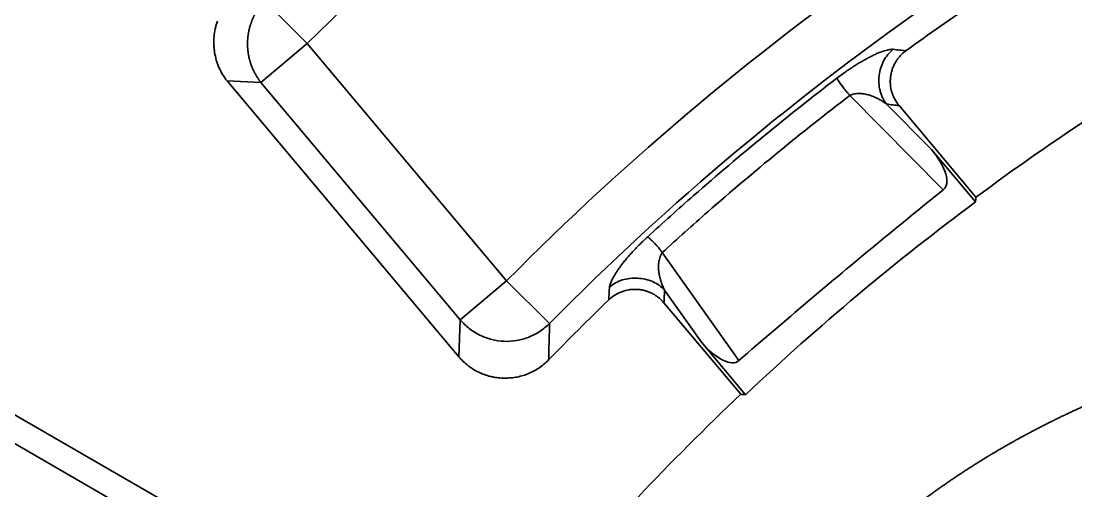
# Model space of a CAD drawing. Header units: millimetres. Extents: x -742 to 742, y -525 to 525.
# Drawn here: x -403.8 to -348.9, y 239.6 to 264.2 of the extents above; entities that cross this region are included whole.
import ezdxf

# ---------------------------------------------------------------- set-up
doc = ezdxf.new("R2010")
doc.units = ezdxf.units.MM
doc.layers.add('粗实线层', color=7, linetype='Continuous', lineweight=35)

msp = doc.modelspace()

# ---------------------------------------------------------------- linework, layer by layer
at = {"layer": '粗实线层'}
for p, q in [((-391.142, 265.217), (-388.921, 262.981)), ((-391.335, 260.956), (-388.921, 262.981)), ((-388.921, 262.981), (-378.53, 250.597)), ((-381.018, 246.642), (-393.093, 261.032)), ((-391.335, 260.956), (-393.093, 261.032)), ((-391.335, 260.956), (-380.944, 248.572)), ((-355.767, 255.357), (-360.634, 260.281)), ((-358.724, 259.824), (-356.379, 257.454)), ((-358.071, 259.744), (-354.063, 254.968)), ((-354.085, 254.719), (-356.379, 257.454)), ((-370.413, 252.074), (-366.421, 246.442)), ((-378.53, 250.597), (-380.944, 248.572)), ((-378.53, 250.597), (-376.288, 248.382)), ((-368.378, 247.41), (-370.294, 250.114)), ((-366.322, 244.685), (-370.328, 249.459)), ((-381.018, 246.642), (-380.944, 248.572)), ((-368.378, 247.41), (-366.073, 244.663)), ((-406.557, 244.984), (-390.289, 235.591)), ((-392.176, 235.183), (-406.177, 243.266))]:
    msp.add_line(p, q, dxfattribs=at)
for radius, start, end in [(161.784, 125.19562, 134.80546), (145.681, 124.66309, 135.33811), (142.53, 124.66309, 135.33811), (141.233, 124.09782, 125.89541), (141.233, 134.10585, 135.90341)]:
    msp.add_arc((-274.912, 148.195), radius, start, end, dxfattribs=at)
for centre, major_axis, ratio, start_param, end_param in [((-357.398, 257.087), (1.674, -1.693), 0.420094, 6.226182, 7.661508), ((-367.84, 248.349), (-1.376, 1.942), 0.42015, 1.76327, 3.197652)]:
    msp.add_ellipse(centre, major_axis=major_axis, ratio=ratio, start_param=start_param, end_param=end_param, dxfattribs=at)
for points, knots in [([(-354.063, 254.968), (-352.02, 256.482), (-349.94, 257.932), (-345.708, 260.708), (-341.404, 263.359), (-336.955, 265.76), (-332.434, 268.036), (-330.138, 269.111), (-327.805, 270.122)], [0, 0, 0, 0, 7.595783, 7.595783, 15.191567, 22.78735, 22.78735, 30.383133, 30.383133, 30.383133, 30.383133]), ([(-391.142, 265.217), (-391.149, 265.21), (-391.162, 265.197), (-391.181, 265.176), (-391.2, 265.155), (-391.219, 265.133), (-391.238, 265.112), (-391.256, 265.091), (-391.275, 265.069), (-391.293, 265.047), (-391.311, 265.025), (-391.328, 265.003), (-391.346, 264.981), (-391.363, 264.959), (-391.38, 264.936), (-391.397, 264.914), (-391.414, 264.891), (-391.43, 264.868), (-391.446, 264.846), (-391.462, 264.823), (-391.478, 264.799), (-391.493, 264.776), (-391.509, 264.753), (-391.524, 264.729), (-391.539, 264.706), (-391.553, 264.682), (-391.568, 264.658), (-391.582, 264.634), (-391.596, 264.61), (-391.61, 264.586), (-391.623, 264.562), (-391.637, 264.538), (-391.65, 264.514), (-391.663, 264.489), (-391.675, 264.465), (-391.688, 264.44), (-391.7, 264.415), (-391.712, 264.391), (-391.724, 264.366), (-391.735, 264.341), (-391.747, 264.316), (-391.758, 264.291), (-391.769, 264.266), (-391.779, 264.241), (-391.79, 264.215), (-391.8, 264.19), (-391.81, 264.165), (-391.82, 264.139), (-391.829, 264.114), (-391.839, 264.088), (-391.848, 264.063), (-391.857, 264.037), (-391.865, 264.011), (-391.874, 263.986), (-391.882, 263.96), (-391.89, 263.934), (-391.898, 263.908), (-391.905, 263.882), (-391.913, 263.856), (-391.92, 263.83), (-391.927, 263.804), (-391.933, 263.778), (-391.94, 263.752), (-391.946, 263.726), (-391.952, 263.7), (-391.958, 263.674), (-391.964, 263.648), (-391.969, 263.622), (-391.974, 263.595), (-391.979, 263.569), (-391.984, 263.543), (-391.988, 263.517), (-391.993, 263.49), (-391.997, 263.464), (-392.001, 263.438), (-392.004, 263.411), (-392.008, 263.385), (-392.011, 263.359), (-392.014, 263.333), (-392.017, 263.306), (-392.019, 263.28), (-392.021, 263.254), (-392.024, 263.227), (-392.026, 263.201), (-392.027, 263.175), (-392.029, 263.149), (-392.031, 263.108), (-392.033, 263.052), (-392.034, 262.988), (-392.033, 262.929), (-392.032, 262.877), (-392.03, 262.824), (-392.027, 262.772), (-392.024, 262.719), (-392.019, 262.666), (-392.014, 262.614), (-392.008, 262.561), (-392.001, 262.508), (-391.993, 262.455), (-391.984, 262.403), (-391.974, 262.35), (-391.963, 262.298), (-391.952, 262.245), (-391.94, 262.193), (-391.926, 262.14), (-391.912, 262.088), (-391.897, 262.036), (-391.881, 261.984), (-391.864, 261.932), (-391.846, 261.881), (-391.828, 261.829), (-391.808, 261.778), (-391.788, 261.727), (-391.766, 261.676), (-391.744, 261.626), (-391.721, 261.575), (-391.696, 261.525), (-391.671, 261.476), (-391.645, 261.426), (-391.618, 261.378), (-391.591, 261.329), (-391.562, 261.281), (-391.532, 261.233), (-391.502, 261.186), (-391.47, 261.139), (-391.438, 261.092), (-391.405, 261.046), (-391.371, 261), (-391.347, 260.971), (-391.335, 260.956)], [0, 0, 0, 0, 0.028738, 0.057439, 0.086103, 0.114729, 0.143319, 0.171871, 0.200387, 0.228866, 0.257308, 0.285714, 0.314083, 0.342417, 0.370714, 0.398976, 0.427201, 0.455392, 0.483546, 0.511666, 0.53975, 0.5678, 0.595815, 0.623795, 0.65174, 0.679651, 0.707528, 0.735371, 0.76318, 0.790956, 0.818698, 0.846407, 0.874082, 0.901725, 0.929334, 0.956911, 0.984456, 1.011968, 1.039449, 1.066897, 1.094314, 1.121699, 1.149053, 1.176375, 1.203667, 1.230928, 1.258158, 1.285358, 1.312527, 1.339667, 1.366777, 1.393857, 1.420907, 1.447929, 1.474921, 1.501885, 1.52882, 1.555726, 1.582604, 1.609455, 1.636277, 1.663072, 1.689839, 1.716579, 1.743292, 1.769979, 1.796638, 1.823272, 1.849879, 1.87646, 1.903015, 1.929545, 1.95605, 1.982529, 2.008983, 2.035413, 2.061818, 2.088199, 2.114556, 2.140889, 2.167198, 2.193484, 2.219747, 2.245986, 2.272203, 2.298397, 2.324569, 2.393127, 2.46503, 2.517117, 2.569313, 2.621619, 2.674036, 2.726568, 2.779215, 2.831978, 2.884861, 2.937864, 2.990989, 3.044237, 3.097611, 3.151112, 3.204742, 3.258501, 3.312393, 3.366417, 3.420577, 3.474873, 3.529307, 3.583881, 3.638595, 3.693452, 3.748453, 3.803599, 3.858891, 3.914332, 3.969922, 4.025663, 4.081556, 4.137603, 4.193804, 4.25016, 4.306674, 4.363346, 4.420177, 4.477169, 4.534322, 4.591637, 4.649116, 4.649116, 4.649116, 4.649116]), ([(-393.093, 261.032), (-393.181, 261.139), (-393.261, 261.251), (-393.403, 261.485), (-393.466, 261.606), (-393.548, 261.795), (-393.574, 261.859), (-393.62, 261.99), (-393.642, 262.055), (-393.699, 262.254), (-393.728, 262.388), (-393.759, 262.591), (-393.768, 262.659), (-393.778, 262.762), (-393.78, 262.796), (-393.785, 262.865), (-393.786, 262.899), (-393.792, 263.073), (-393.788, 263.21), (-393.764, 263.483), (-393.744, 263.618), (-393.701, 263.819), (-393.685, 263.886), (-393.657, 263.986), (-393.647, 264.019), (-393.626, 264.085), (-393.616, 264.118), (-393.604, 264.151)], [0, 0, 0, 0, 0.41235, 0.41235, 0.824699, 0.824699, 1.030874, 1.030874, 1.237049, 1.237049, 1.649399, 1.649399, 1.855574, 1.855574, 1.958661, 1.958661, 2.061748, 2.061748, 2.474098, 2.474098, 2.886448, 2.886448, 3.092623, 3.092623, 3.19571, 3.19571, 3.298797, 3.298797, 3.298797, 3.298797]), ([(-358.376, 262.682), (-358.39, 262.683), (-358.42, 262.683), (-358.485, 262.681), (-358.609, 262.667), (-358.82, 262.618), (-359.082, 262.523), (-359.32, 262.417), (-359.512, 262.324), (-359.714, 262.218), (-359.926, 262.101), (-360.108, 261.994), (-360.257, 261.904), (-360.369, 261.834), (-360.482, 261.762), (-360.634, 261.663), (-360.828, 261.533), (-361.068, 261.361), (-361.235, 261.237), (-361.32, 261.171)], [0, 0, 0, 0, 0.104658, 0.209317, 0.418634, 0.837268, 1.255902, 1.465219, 1.674536, 1.883853, 2.09317, 2.302486, 2.407145, 2.511803, 2.616462, 2.72112, 2.930437, 3.139754, 3.349071, 3.349071, 3.349071, 3.349071]), ([(-358.724, 259.824), (-358.729, 259.831), (-358.739, 259.844), (-358.759, 259.871), (-358.793, 259.918), (-358.856, 260.014), (-358.935, 260.158), (-359.011, 260.341), (-359.087, 260.594), (-359.137, 260.922), (-359.117, 261.457), (-358.96, 261.973), (-358.705, 262.36), (-358.527, 262.554), (-358.428, 262.641), (-358.376, 262.682)], [0, 0, 0, 0, 0.024778, 0.049555, 0.099111, 0.198221, 0.396443, 0.594664, 0.792885, 1.189328, 1.58577, 2.378655, 2.775098, 2.973319, 3.17154, 3.17154, 3.17154, 3.17154]), ([(-358.071, 259.744), (-358.157, 259.85), (-358.232, 259.961), (-358.327, 260.138), (-358.356, 260.199), (-358.389, 260.277), (-358.395, 260.292), (-358.407, 260.324), (-358.413, 260.34), (-358.43, 260.388), (-358.441, 260.42), (-358.489, 260.581), (-358.513, 260.713), (-358.526, 260.88), (-358.527, 260.914), (-358.529, 260.981), (-358.529, 261.015), (-358.527, 261.117), (-358.517, 261.251), (-358.494, 261.384), (-358.464, 261.515), (-358.446, 261.58), (-358.403, 261.708), (-358.379, 261.771), (-358.323, 261.893), (-358.292, 261.953), (-358.224, 262.068), (-358.187, 262.123), (-358.126, 262.205), (-358.105, 262.231), (-358.062, 262.284), (-358.04, 262.309), (-357.926, 262.434), (-357.826, 262.524), (-357.717, 262.606)], [0, 0, 0, 0, 0.403845, 0.403845, 0.605767, 0.605767, 0.656248, 0.656248, 0.706729, 0.706729, 0.80769, 0.80769, 1.211535, 1.211535, 1.312496, 1.312496, 1.413457, 1.413457, 1.61538, 1.817302, 1.817302, 2.019225, 2.019225, 2.221147, 2.221147, 2.42307, 2.42307, 2.624992, 2.624992, 2.725953, 2.725953, 2.826914, 2.826914, 3.230759, 3.230759, 3.230759, 3.230759]), ([(-361.32, 261.171), (-362.596, 260.194), (-365.118, 258.195), (-368.389, 255.419), (-370.383, 253.628), (-371.172, 252.902)], [0, 0, 0, 0, 4.824948, 9.649897, 12.866529, 12.866529, 12.866529, 12.866529]), ([(-360.634, 260.281), (-360.672, 260.319), (-360.744, 260.396), (-360.876, 260.545), (-361.072, 260.794), (-361.239, 261.049), (-361.303, 261.15), (-361.32, 261.171)], [0, 0, 0, 0, 0.105521, 0.211041, 0.422083, 0.844166, 1.125554, 1.125554, 1.125554, 1.125554]), ([(-370.413, 252.074), (-369.63, 252.794), (-367.651, 254.572), (-364.403, 257.326), (-361.9, 259.31), (-360.634, 260.281)], [0, 0, 0, 0, 3.192588, 7.981471, 12.770353, 12.770353, 12.770353, 12.770353]), ([(-360.634, 260.281), (-360.583, 260.303), (-360.481, 260.338), (-360.338, 260.367), (-360.224, 260.376), (-360.135, 260.377), (-360.071, 260.375), (-360.007, 260.37), (-359.924, 260.361), (-359.823, 260.344), (-359.704, 260.317), (-359.587, 260.283), (-359.47, 260.242), (-359.314, 260.178), (-359.123, 260.087), (-358.945, 259.982), (-358.831, 259.904), (-358.769, 259.859), (-358.739, 259.836), (-358.724, 259.824)], [0, 0, 0, 0, 0.128226, 0.256452, 0.384678, 0.448792, 0.512905, 0.577018, 0.641131, 0.769357, 0.897583, 1.025809, 1.154035, 1.282261, 1.538714, 1.795166, 1.923392, 1.987505, 2.051618, 2.051618, 2.051618, 2.051618]), ([(-371.172, 252.902), (-371.25, 252.83), (-371.365, 252.723), (-371.511, 252.583), (-371.652, 252.443), (-371.786, 252.305), (-371.913, 252.171), (-372.005, 252.071), (-372.094, 251.972), (-372.208, 251.843), (-372.341, 251.684), (-372.488, 251.501), (-372.621, 251.325), (-372.739, 251.157), (-372.878, 250.945), (-373.017, 250.703), (-373.108, 250.497), (-373.147, 250.375), (-373.162, 250.311), (-373.167, 250.281), (-373.168, 250.267)], [0, 0, 0, 0, 0.209105, 0.313658, 0.418211, 0.627316, 0.731869, 0.836422, 0.940974, 1.045527, 1.254632, 1.463738, 1.672843, 1.881948, 2.091054, 2.509265, 2.927475, 3.136581, 3.241133, 3.345686, 3.345686, 3.345686, 3.345686]), ([(-370.413, 252.074), (-370.415, 252.077), (-370.42, 252.085), (-370.431, 252.099), (-370.449, 252.124), (-370.475, 252.159), (-370.506, 252.2), (-370.548, 252.254), (-370.599, 252.317), (-370.681, 252.414), (-370.78, 252.523), (-370.927, 252.673), (-371.051, 252.788), (-371.125, 252.856), (-371.156, 252.885), (-371.167, 252.897), (-371.172, 252.902)], [0, 0, 0, 0, 0.008795, 0.01759, 0.03518, 0.07036, 0.10554, 0.140721, 0.211081, 0.281441, 0.422162, 0.562882, 0.844323, 0.985044, 1.055404, 1.125764, 1.125764, 1.125764, 1.125764]), ([(-370.294, 250.114), (-370.302, 250.13), (-370.32, 250.164), (-370.354, 250.233), (-370.411, 250.359), (-370.483, 250.552), (-370.54, 250.756), (-370.574, 250.92), (-370.595, 251.043), (-370.609, 251.165), (-370.615, 251.286), (-370.614, 251.389), (-370.608, 251.472), (-370.602, 251.535), (-370.593, 251.599), (-370.577, 251.686), (-370.554, 251.775), (-370.521, 251.865), (-370.482, 251.957), (-370.443, 252.027), (-370.413, 252.074)], [0, 0, 0, 0, 0.064089, 0.128177, 0.256355, 0.51271, 0.769065, 0.897242, 1.02542, 1.153597, 1.281775, 1.409952, 1.474041, 1.53813, 1.602219, 1.666307, 1.794485, 1.858574, 1.922662, 2.05084, 2.05084, 2.05084, 2.05084]), ([(-373.208, 249.608), (-373.108, 249.7), (-373.002, 249.783), (-372.833, 249.891), (-372.775, 249.924), (-372.684, 249.97), (-372.653, 249.984), (-372.591, 250.012), (-372.56, 250.024), (-372.402, 250.084), (-372.273, 250.117), (-372.107, 250.142), (-372.057, 250.148), (-372.007, 250.153), (-371.973, 250.155), (-371.956, 250.156), (-371.871, 250.16), (-371.736, 250.16), (-371.603, 250.146), (-371.47, 250.127), (-371.404, 250.113), (-371.322, 250.092), (-371.305, 250.088), (-371.273, 250.079), (-371.224, 250.064), (-371.113, 250.026), (-371.021, 249.986), (-370.901, 249.926), (-370.843, 249.893), (-370.757, 249.839), (-370.729, 249.82), (-370.674, 249.78), (-370.647, 249.76), (-370.514, 249.655), (-370.417, 249.562), (-370.328, 249.459)], [0, 0, 0, 0, 0.403852, 0.403852, 0.605778, 0.605778, 0.706741, 0.706741, 0.807704, 0.807704, 1.211557, 1.211557, 1.31252, 1.363001, 1.363001, 1.413483, 1.413483, 1.615409, 1.817335, 1.817335, 2.019261, 2.019261, 2.069743, 2.069743, 2.120224, 2.221187, 2.423113, 2.423113, 2.625039, 2.625039, 2.726002, 2.726002, 2.826965, 2.826965, 3.230818, 3.230818, 3.230818, 3.230818]), ([(-380.944, 248.572), (-380.803, 248.404), (-380.645, 248.251), (-380.302, 247.982), (-380.115, 247.865), (-379.723, 247.672), (-379.517, 247.597), (-379.094, 247.489), (-378.876, 247.457), (-378.44, 247.44), (-378.22, 247.453), (-377.789, 247.526), (-377.578, 247.585), (-377.171, 247.745), (-376.976, 247.847), (-376.612, 248.087), (-376.442, 248.227), (-376.288, 248.382)], [0, 0, 0, 0, 0.655177, 0.655177, 1.310354, 1.310354, 1.965531, 1.965531, 2.620708, 2.620708, 3.275885, 3.275885, 3.931061, 3.931061, 4.586238, 4.586238, 5.241415, 5.241415, 5.241415, 5.241415]), ([(-376.288, 248.382), (-376.291, 248.303), (-376.295, 248.144), (-376.304, 247.827), (-376.316, 247.429), (-376.328, 246.952), (-376.336, 246.634), (-376.34, 246.474)], [0, 0, 0, 0, 0.23854, 0.47708, 0.954161, 1.431241, 1.908321, 1.908321, 1.908321, 1.908321]), ([(-376.34, 246.474), (-376.418, 246.396), (-376.499, 246.322), (-376.668, 246.182), (-376.755, 246.116), (-376.937, 245.994), (-377.031, 245.937), (-377.177, 245.86), (-377.227, 245.835), (-377.327, 245.789), (-377.377, 245.767), (-377.53, 245.706), (-377.634, 245.671), (-377.844, 245.613), (-377.951, 245.589), (-378.113, 245.562), (-378.168, 245.555), (-378.278, 245.542), (-378.333, 245.537), (-378.498, 245.527), (-378.607, 245.525), (-378.826, 245.532), (-378.935, 245.541), (-379.098, 245.563), (-379.153, 245.572), (-379.234, 245.587), (-379.262, 245.592), (-379.316, 245.604), (-379.45, 245.634), (-379.581, 245.673), (-379.787, 245.745), (-379.887, 245.787), (-380.084, 245.882), (-380.18, 245.935), (-380.297, 246.009), (-380.321, 246.024), (-380.367, 246.054), (-380.435, 246.101), (-380.501, 246.15), (-380.63, 246.252), (-380.713, 246.324), (-380.871, 246.477), (-380.946, 246.557), (-381.018, 246.642)], [0, 0, 0, 0, 0.32926, 0.32926, 0.658519, 0.658519, 0.987779, 0.987779, 1.152408, 1.152408, 1.317038, 1.317038, 1.646298, 1.646298, 1.975557, 1.975557, 2.140187, 2.140187, 2.304817, 2.304817, 2.634076, 2.634076, 2.963336, 2.963336, 3.127966, 3.127966, 3.210281, 3.210281, 3.292596, 3.621855, 3.621855, 3.951115, 3.951115, 4.280374, 4.280374, 4.362689, 4.362689, 4.445004, 4.609634, 4.609634, 4.938893, 4.938893, 5.268153, 5.268153, 5.268153, 5.268153]), ([(-385.816, 221.462), (-384.413, 223.583), (-382.955, 225.658), (-379.927, 229.714), (-376.788, 233.677), (-373.429, 237.455), (-369.959, 241.141), (-368.169, 242.937), (-366.322, 244.685)], [0, 0, 0, 0, 7.596466, 7.596466, 15.192931, 22.789397, 22.789397, 30.385862, 30.385862, 30.385862, 30.385862]), ([(-361.703, 234.944), (-361.684, 234.964), (-361.644, 235.004), (-361.584, 235.064), (-361.523, 235.124), (-361.463, 235.184), (-361.403, 235.244), (-361.342, 235.303), (-361.281, 235.363), (-361.22, 235.422), (-361.159, 235.481), (-361.098, 235.541), (-361.037, 235.6), (-360.976, 235.659), (-360.914, 235.718), (-360.852, 235.776), (-360.79, 235.835), (-360.729, 235.894), (-360.666, 235.952), (-360.604, 236.01), (-360.542, 236.069), (-360.479, 236.127), (-360.417, 236.185), (-360.354, 236.243), (-360.291, 236.301), (-360.228, 236.358), (-360.165, 236.416), (-360.102, 236.473), (-360.038, 236.531), (-359.975, 236.588), (-359.911, 236.645), (-359.847, 236.702), (-359.783, 236.759), (-359.719, 236.816), (-359.655, 236.873), (-359.591, 236.93), (-359.526, 236.986), (-359.462, 237.043), (-359.397, 237.099), (-359.332, 237.155), (-359.267, 237.211), (-359.202, 237.267), (-359.137, 237.323), (-359.071, 237.379), (-359.006, 237.434), (-358.94, 237.49), (-358.874, 237.545), (-358.808, 237.601), (-358.742, 237.656), (-358.676, 237.711), (-358.61, 237.766), (-358.543, 237.821), (-358.477, 237.875), (-358.41, 237.93), (-358.343, 237.985), (-358.276, 238.039), (-358.209, 238.093), (-358.142, 238.147), (-358.075, 238.201), (-358.007, 238.255), (-357.94, 238.309), (-357.872, 238.363), (-357.804, 238.416), (-357.736, 238.47), (-357.668, 238.523), (-357.6, 238.576), (-357.531, 238.63), (-357.463, 238.683), (-357.394, 238.735), (-357.325, 238.788), (-357.257, 238.841), (-357.188, 238.893), (-357.118, 238.946), (-357.049, 238.998), (-356.98, 239.05), (-356.91, 239.102), (-356.841, 239.154), (-356.771, 239.206), (-356.701, 239.257), (-356.631, 239.309), (-356.561, 239.36), (-356.491, 239.412), (-356.42, 239.463), (-356.35, 239.514), (-356.279, 239.565), (-356.208, 239.616), (-356.137, 239.666), (-356.066, 239.717), (-355.995, 239.767), (-355.924, 239.818), (-355.852, 239.868), (-355.781, 239.918), (-355.709, 239.968), (-355.637, 240.018), (-355.565, 240.067), (-355.493, 240.117), (-355.421, 240.166), (-355.349, 240.215), (-355.277, 240.265), (-355.204, 240.314), (-355.131, 240.363), (-355.059, 240.411), (-354.986, 240.46), (-354.913, 240.509), (-354.84, 240.557), (-354.766, 240.605), (-354.693, 240.653), (-354.619, 240.701), (-354.519, 240.767), (-354.391, 240.849), (-354.235, 240.949), (-354.078, 241.048), (-353.921, 241.147), (-353.763, 241.245), (-353.604, 241.343), (-353.444, 241.441), (-353.283, 241.538), (-353.121, 241.634), (-352.958, 241.731), (-352.795, 241.827), (-352.631, 241.922), (-352.465, 242.017), (-352.299, 242.112), (-352.132, 242.206), (-351.965, 242.299), (-351.796, 242.393), (-351.626, 242.485), (-351.456, 242.578), (-351.285, 242.669), (-351.113, 242.761), (-350.94, 242.851), (-350.766, 242.942), (-350.591, 243.032), (-350.416, 243.121), (-350.239, 243.21), (-350.062, 243.298), (-349.884, 243.386), (-349.705, 243.473), (-349.525, 243.56), (-349.344, 243.646), (-349.163, 243.731), (-348.98, 243.816), (-348.797, 243.901), (-348.613, 243.985), (-348.428, 244.068), (-348.242, 244.151), (-348.055, 244.233), (-347.868, 244.314), (-347.679, 244.395), (-347.49, 244.475), (-347.3, 244.555), (-347.109, 244.634), (-346.917, 244.713), (-346.724, 244.79), (-346.595, 244.842), (-346.531, 244.867)], [0, 0, 0, 0, 0.083318, 0.16666, 0.250026, 0.333416, 0.416831, 0.500271, 0.583736, 0.667226, 0.750743, 0.834286, 0.917855, 1.001451, 1.085075, 1.168727, 1.252406, 1.336114, 1.41985, 1.503615, 1.58741, 1.671234, 1.755089, 1.838973, 1.922889, 2.006835, 2.090812, 2.174822, 2.258863, 2.342937, 2.427043, 2.511182, 2.595355, 2.679561, 2.763801, 2.848075, 2.932384, 3.016728, 3.101107, 3.185522, 3.269973, 3.35446, 3.438983, 3.523544, 3.608141, 3.692776, 3.777449, 3.862161, 3.94691, 4.031699, 4.116526, 4.201393, 4.2863, 4.371247, 4.456234, 4.541262, 4.626331, 4.711441, 4.796593, 4.881787, 4.967023, 5.052302, 5.137624, 5.222988, 5.308397, 5.393849, 5.479345, 5.564886, 5.650472, 5.736102, 5.821778, 5.9075, 5.993268, 6.079082, 6.164942, 6.25085, 6.336804, 6.422806, 6.508856, 6.594954, 6.681101, 6.767296, 6.85354, 6.939833, 7.026176, 7.112569, 7.199012, 7.285505, 7.37205, 7.458645, 7.545292, 7.63199, 7.718741, 7.805543, 7.892398, 7.979306, 8.066267, 8.153282, 8.24035, 8.327472, 8.414648, 8.501879, 8.589165, 8.676506, 8.763902, 8.851354, 8.938862, 9.026426, 9.114047, 9.297973, 9.482531, 9.667724, 9.853556, 10.040027, 10.22714, 10.414898, 10.603302, 10.792355, 10.982059, 11.172415, 11.363426, 11.555093, 11.747419, 11.940405, 12.134054, 12.328367, 12.523345, 12.718991, 12.915307, 13.112293, 13.309951, 13.508284, 13.707292, 13.906977, 14.107341, 14.308384, 14.510109, 14.712517, 14.915608, 15.119385, 15.323848, 15.528999, 15.734838, 15.941368, 16.148588, 16.356501, 16.565106, 16.774406, 16.9844, 17.19509, 17.406477, 17.618562, 17.831345, 18.044826, 18.259008, 18.259008, 18.259008, 18.259008])]:
    msp.add_open_spline(points, degree=3, knots=knots, dxfattribs=at)
for points, degree in [([(-358.376, 262.682), (-358.266, 262.669), (-358.047, 262.644), (-357.827, 262.619), (-357.717, 262.606)], 3), ([(-358.071, 259.744), (-358.18, 259.758), (-358.398, 259.784), (-358.615, 259.811), (-358.724, 259.824)], 3), ([(-355.767, 255.357), (-356.927, 254.419), (-359.264, 252.512), (-362.82, 249.544), (-365.217, 247.49), (-366.421, 246.442)], 3), ([(-366.073, 244.663), (-364.174, 246.457), (-360.276, 249.926), (-356.182, 253.161), (-354.085, 254.719)], 3), ([(-354.063, 254.968), (-354.073, 254.887), (-354.08, 254.804), (-354.085, 254.719)], 3), ([(-370.294, 250.114), (-370.467, 250.307), (-370.9, 250.61), (-371.699, 250.785), (-372.513, 250.696), (-372.976, 250.441), (-373.168, 250.267)], 3), ([(-373.208, 249.608), (-373.195, 249.828), (-373.182, 250.047), (-373.168, 250.267)], 3), ([(-370.294, 250.114), (-370.328, 249.459)], 1), ([(-366.322, 244.685), (-366.241, 244.68), (-366.158, 244.673), (-366.073, 244.663)], 3)]:
    msp.add_open_spline(points, degree=degree, dxfattribs=at)

doc.saveas('drawing.dxf')
